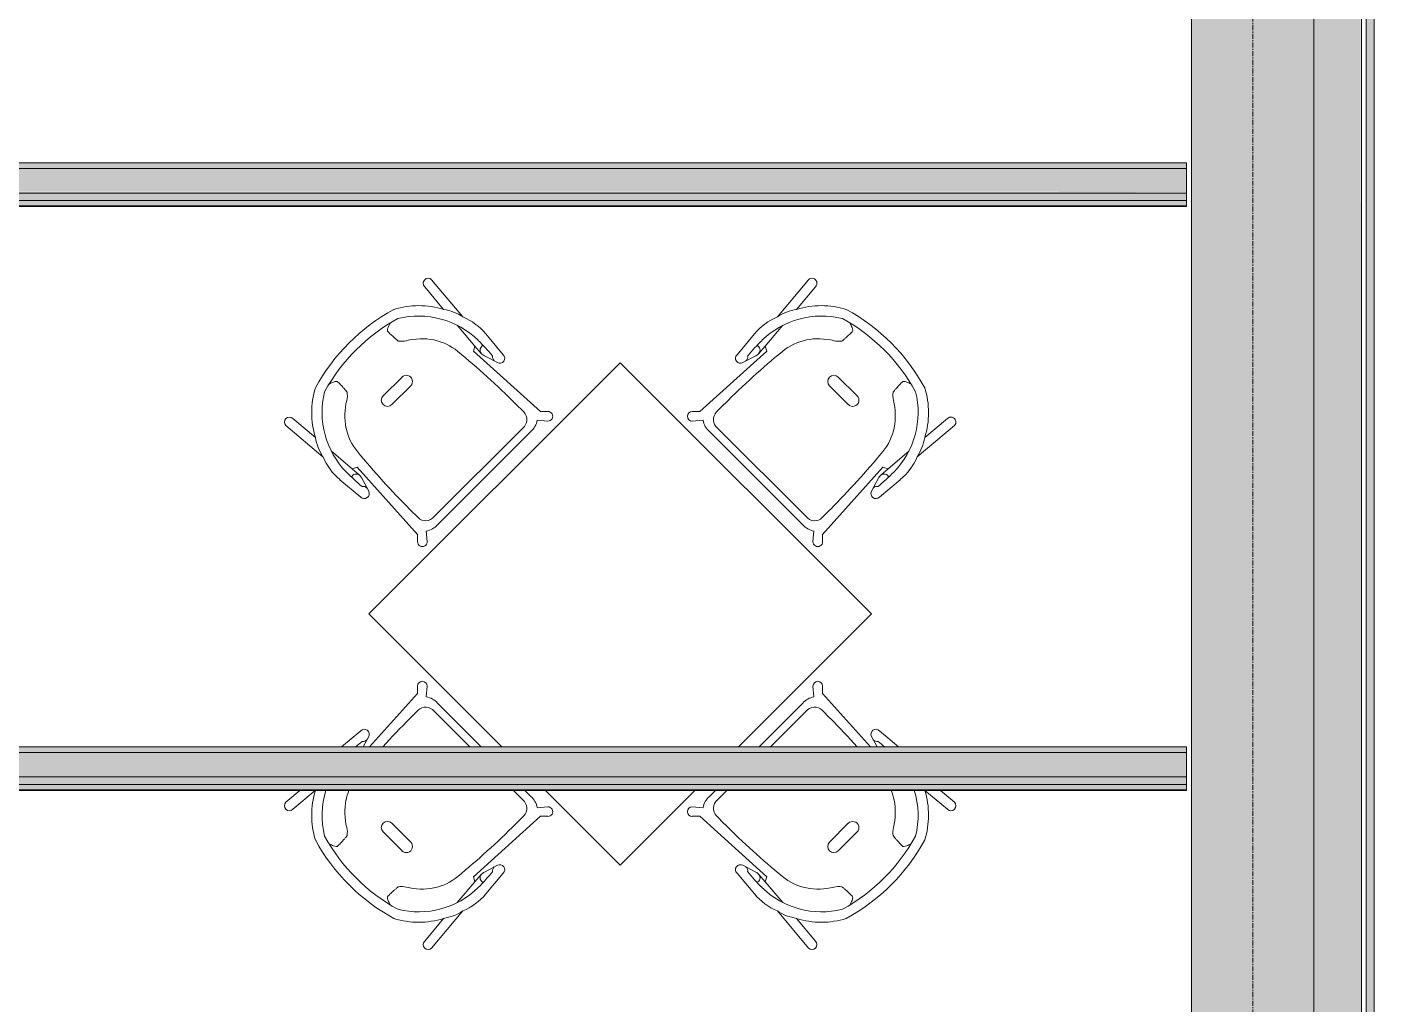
# Model space of a CAD drawing. Header units: inches. Extents: x 22011 to 32682, y -23296 to -20170.
# Drawn here: x 26140.2 to 26276.7, y -22552.3 to -22453.3 of the extents above; entities that cross this region are included whole.
import ezdxf

# ---------------------------------------------------------------- set-up
doc = ezdxf.new("R2010")
doc.units = ezdxf.units.IN
doc.header["$MEASUREMENT"] = 0
doc.linetypes.add('Grid Line 1_2_', pattern=[0.875, 0.5, -0.125, 0.125, -0.125])
for name, color, linetype, lineweight in [('A-ROOF', 132, 'Continuous', 9), ('A-WALL', 113, 'Continuous', 9), ('C-TOPO', 7, 'Continuous', 9), ('I-FURN', 30, 'Continuous', 9), ('S-BEAM', 12, 'Continuous', 9), ('S-GRID', 1, 'Continuous', 9)]:
    doc.layers.add(name, color=color, linetype=linetype, lineweight=lineweight)

# ---------------------------------------------------------------- blocks, each defined once
blk = doc.blocks.new('Falcon 7700 Series Pedestal Base - 36_ Square Top x 30_ - Wheelchair Height-V34-Roof Plan')
at = {"layer": 'I-FURN'}
for p, q in [((18, 18), (-18, 18)), ((-18, 18), (-18, -18)), ((18, -1.05), (18, 18)), ((18, -18), (18, -7.31)), ((-18, -18), (1.05, -18)), ((7.31, -18), (18, -18))]:
    blk.add_line(p, q, dxfattribs=at)
blk = doc.blocks.new('HermanMiller_Collection_Air-Chair_SideChair_Arms - Arms-V2-Roof Plan')
at = {"layer": 'I-FURN'}
for p, q in [((-3.55, 10.02), (-8.45, 10.45)), ((2.04, 10.2), (-0.69, 10.45)), ((-8.45, 9.45), (-5.47, 9.18)), ((-3.35, 9.02), (-0.6, 8.8)), ((-0.34, 8.32), (-0.6, 8.8)), ((-0.6, 8.8), (0.38, 8.73)), ((8.79, 8.8), (-0.34, 8.32)), ((0.77, 8.78), (2.2, 9.22)), ((9.32, 9.33), (8.79, 8.8)), ((9.17, 7.94), (10.01, 8.64)), ((6.45, 7.57), (7.62, 7.57)), ((8.7, 6.35), (8.7, -6.35)), ((9.52, -6.69), (9.52, 6.69)), ((-3.6, 1.35), (-3.6, -1.35)), ((-2.35, -1.35), (-2.35, 1.35)), ((6.45, -7.57), (7.62, -7.57)), ((10.01, -8.64), (9.17, -7.94)), ((-5.47, -9.18), (-8.45, -9.45)), ((-3.35, -9.02), (-0.6, -8.8)), ((-0.6, -8.8), (-0.34, -8.32)), ((0.38, -8.73), (-0.6, -8.8)), ((-0.34, -8.32), (8.79, -8.8)), ((2.2, -9.22), (0.77, -8.78)), ((8.79, -8.8), (9.32, -9.33)), ((-8.45, -10.45), (-3.55, -10.02)), ((-0.69, -10.45), (2.04, -10.2))]:
    blk.add_line(p, q, dxfattribs=at)
for centre, radius, start, end in [((-8.45, 9.95), 0.5, 90, 270), ((-2.46, 4.97), 5.17, 102.2096, 125.548), ((-1.25, 4.41), 6.06, 84.7201, 112.311), ((2.06, 9.7), 0.499, 287, 91.3054), ((-1.51, 1.66), 8.5, 117.7851, 152.2149), ((-0.65, 0.76), 8.69, 90.7893, 148.9202), ((-0.51, -9.88), 19.32, 84.4222, 90.7893), ((0.44, 9.26), 0.53, 159.7405, 262.7198), ((0.45, 9.65), 0.924, 265.6115, 290.3639), ((1.81, 9.64), 0.521, 212.9555, 275.0445), ((9.66, 8.99), 0.49, 315, 135), ((-0.92, 1.66), 5.55, 95.4677, 123.4626), ((6.58, -76.67), 84.24, 90.0911, 95.4677), ((7.62, 6.48), 1.09, 353.2467, 90.0911), ((7.56, 6.82), 1.97, 356.1033, 34.6542), ((9.93, 0), 19.77, 163.4787, 196.5213), ((-0.23, 0.83), 6.63, 124.5004, 148.6439), ((9.93, 0), 18.77, 163.7855, 196.2145), ((-7.66, 5.36), 2.08, 305.4968, 328.6439), ((-2.98, 1.35), 0.625, 360, 180), ((-2.98, -1.35), 0.625, 180, 360), ((-7.66, -5.36), 2.08, 31.3561, 54.5032), ((-0.65, -0.76), 8.69, 211.0798, 269.2107), ((-0.23, -0.83), 6.63, 211.3561, 235.4996), ((-1.51, -1.66), 8.5, 207.7851, 242.2149), ((-0.92, -1.66), 5.55, 236.5374, 264.5323), ((7.62, -6.48), 1.09, 269.9089, 6.7533), ((7.56, -6.82), 1.97, 325.3458, 3.8967), ((6.58, 76.67), 84.24, 264.5323, 269.9089), ((-8.45, -9.95), 0.5, 90, 270), ((-2.46, -4.97), 5.17, 234.452, 257.7904), ((-0.51, 9.88), 19.32, 269.2107, 275.5778), ((0.44, -9.26), 0.53, 97.2802, 200.2595), ((0.45, -9.65), 0.924, 69.6361, 94.3885), ((1.81, -9.64), 0.521, 84.9555, 147.0445), ((2.06, -9.7), 0.499, 268.6946, 73), ((9.66, -8.99), 0.49, 225, 45), ((-1.25, -4.41), 6.06, 247.689, 275.2799)]:
    blk.add_arc(centre, radius, start, end, dxfattribs=at)
for centre, major_axis, ratio, start_param, end_param in [((-7.46, 6.92), (0.03, 3.66), 0.320235, 2.34328, 2.536765), ((-7.87, 5.38), (-0.03, 1.79), 0.298783, 2.522217, 3.153947), ((-7.46, -6.92), (-0.03, 3.66), 0.320235, 0.604828, 0.798312), ((-7.87, -5.38), (0.03, 1.79), 0.298783, 6.270831, 6.902561)]:
    blk.add_ellipse(centre, major_axis=major_axis, ratio=ratio, start_param=start_param, end_param=end_param, dxfattribs=at)
for points in [[(-6.45, 3.67), (-6.52, 3.66), (-6.67, 3.64), (-6.9, 3.62), (-7.13, 3.61), (-7.4, 3.6), (-7.65, 3.59), (-7.83, 3.59)], [(-6.45, -3.67), (-6.52, -3.66), (-6.67, -3.64), (-6.9, -3.62), (-7.13, -3.61), (-7.4, -3.6), (-7.65, -3.59), (-7.83, -3.59)]]:
    blk.add_open_spline(points, degree=3, knots=[-1, -1, -1, -1, -0.75, -0.5, -0.375, -0.25, 0, 0, 0, 0], dxfattribs=at)
blk = doc.blocks.new('HermanMiller_Collection_Air-Chair_SideChair_Arms - Arms-V35-Roof Plan')
at = {"layer": 'I-FURN'}
for p, q in [((-8.45, 10.45), (-3.55, 10.02)), ((-0.69, 10.45), (2.04, 10.2)), ((-5.47, 9.18), (-8.45, 9.45)), ((-3.35, 9.02), (-0.6, 8.8)), ((-0.6, 8.8), (-0.34, 8.32)), ((0.38, 8.73), (-0.6, 8.8)), ((-0.34, 8.32), (8.79, 8.8)), ((2.2, 9.22), (0.77, 8.78)), ((8.79, 8.8), (9.32, 9.33)), ((10.01, 8.64), (9.17, 7.94)), ((6.45, 7.57), (7.62, 7.57)), ((8.7, 5.01), (8.7, 6.35)), ((9.52, 6.69), (9.52, 5.83)), ((-3.6, -1.35), (-3.6, 1.35)), ((-2.35, 1.35), (-2.35, -1.35)), ((8.7, -6.35), (8.7, -1.25)), ((9.52, -0.43), (9.52, -6.69)), ((6.45, -7.57), (7.62, -7.57)), ((9.17, -7.94), (10.01, -8.64)), ((-8.45, -9.45), (-5.49, -9.18)), ((1.07, -8.88), (2.2, -9.22)), ((8.79, -8.8), (1.53, -8.42)), ((9.32, -9.33), (8.79, -8.8)), ((-6.6, -10.29), (-8.45, -10.45)), ((2.04, -10.2), (-0.48, -10.43))]:
    blk.add_line(p, q, dxfattribs=at)
for centre, radius, start, end in [((-8.45, 9.95), 0.5, 90, 270), ((-2.46, 4.97), 5.17, 102.2096, 125.548), ((-1.25, 4.41), 6.06, 84.7201, 112.311), ((2.06, 9.7), 0.499, 287, 91.3054), ((-1.51, 1.66), 8.5, 117.7851, 152.2149), ((-0.65, 0.76), 8.69, 90.7893, 148.9202), ((-0.51, -9.88), 19.32, 84.4222, 90.7893), ((0.44, 9.26), 0.53, 159.7405, 262.7198), ((0.45, 9.65), 0.924, 265.6115, 290.3639), ((1.81, 9.64), 0.521, 212.9555, 275.0445), ((9.66, 8.99), 0.49, 315, 135), ((-0.92, 1.66), 5.55, 95.4677, 123.4626), ((6.58, -76.67), 84.24, 90.0911, 95.4677), ((7.62, 6.48), 1.09, 353.2467, 90.0911), ((7.56, 6.82), 1.97, 356.1033, 34.6542), ((9.93, 0), 19.77, 163.4787, 196.5213), ((-0.23, 0.83), 6.63, 124.5004, 148.6439), ((9.93, 0), 18.77, 163.7855, 196.2145), ((-7.66, 5.36), 2.08, 305.4968, 328.6439), ((-2.98, 1.35), 0.625, 0, 180), ((-2.98, -1.35), 0.625, 180, 0), ((-7.66, -5.36), 2.08, 31.3561, 54.5032), ((-0.65, -0.76), 8.69, 211.0798, 242.2009), ((-0.23, -0.83), 6.63, 211.3561, 235.4996), ((-1.51, -1.66), 8.5, 207.7851, 242.1122), ((-0.92, -1.66), 5.55, 236.5374, 247.157), ((7.62, -6.48), 1.09, 269.9089, 6.7533), ((7.56, -6.82), 1.97, 325.3458, 3.8967), ((6.58, 76.67), 84.24, 267.2206, 269.9089), ((-8.45, -9.95), 0.5, 90, 270), ((-0.51, 9.88), 19.32, 273.1121, 275.5778), ((1.81, -9.64), 0.521, 84.9555, 147.0445), ((2.06, -9.7), 0.499, 268.6946, 73), ((9.66, -8.99), 0.49, 225, 45)]:
    blk.add_arc(centre, radius, start, end, dxfattribs=at)
for centre, major_axis, ratio, start_param, end_param in [((-7.46, 6.92), (0.03, 3.66), 0.320235, 2.34328, 2.536765), ((-7.87, 5.38), (-0.03, 1.79), 0.298783, 2.522217, 3.153947), ((-7.46, -6.92), (-0.03, 3.66), 0.320235, 0.604828, 0.798312), ((-7.87, -5.38), (0.03, 1.79), 0.298783, 6.270831, 6.902561)]:
    blk.add_ellipse(centre, major_axis=major_axis, ratio=ratio, start_param=start_param, end_param=end_param, dxfattribs=at)
for points in [[(-6.45, 3.67), (-6.52, 3.66), (-6.67, 3.64), (-6.9, 3.62), (-7.13, 3.61), (-7.4, 3.6), (-7.65, 3.59), (-7.83, 3.59)], [(-6.45, -3.67), (-6.52, -3.66), (-6.67, -3.64), (-6.9, -3.62), (-7.13, -3.61), (-7.4, -3.6), (-7.65, -3.59), (-7.83, -3.59)]]:
    blk.add_open_spline(points, degree=3, knots=[-1, -1, -1, -1, -0.75, -0.5, -0.375, -0.25, 0, 0, 0, 0], dxfattribs=at)
blk = doc.blocks.new('HermanMiller_Collection_Air-Chair_SideChair_Arms - Arms-460524-Roof Plan')
at = {"layer": 'I-FURN'}
for p, q in [((-8.45, 10.45), (-3.55, 10.02)), ((-0.69, 10.45), (2.04, 10.2)), ((-5.47, 9.18), (-8.45, 9.45)), ((-3.35, 9.02), (-0.6, 8.8)), ((-0.6, 8.8), (-0.34, 8.32)), ((0.38, 8.73), (-0.6, 8.8)), ((-0.34, 8.32), (8.79, 8.8)), ((2.2, 9.22), (0.77, 8.78)), ((8.79, 8.8), (9.32, 9.33)), ((10.01, 8.64), (9.17, 7.94)), ((6.45, 7.57), (7.62, 7.57)), ((8.7, -6.35), (8.7, 6.35)), ((9.52, 6.69), (9.52, -6.69)), ((-3.6, -1.35), (-3.6, 1.35)), ((-2.35, 1.35), (-2.35, -1.35)), ((6.45, -7.57), (7.62, -7.57)), ((9.17, -7.94), (10.01, -8.64)), ((-8.45, -9.45), (-5.47, -9.18)), ((-3.35, -9.02), (-0.6, -8.8)), ((-0.34, -8.32), (-0.6, -8.8)), ((-0.6, -8.8), (0.38, -8.73)), ((8.79, -8.8), (-0.34, -8.32)), ((0.77, -8.78), (2.2, -9.22)), ((9.32, -9.33), (8.79, -8.8)), ((-3.55, -10.02), (-8.45, -10.45)), ((2.04, -10.2), (-0.69, -10.45))]:
    blk.add_line(p, q, dxfattribs=at)
for centre, radius, start, end in [((-8.45, 9.95), 0.5, 90, 270), ((-2.46, 4.97), 5.17, 102.2096, 125.548), ((-1.25, 4.41), 6.06, 84.7201, 112.311), ((2.06, 9.7), 0.499, 287, 91.3054), ((-1.51, 1.66), 8.5, 117.7851, 152.2149), ((-0.65, 0.76), 8.69, 90.7893, 148.9202), ((-0.51, -9.88), 19.32, 84.4222, 90.7893), ((0.44, 9.26), 0.53, 159.7405, 262.7198), ((0.45, 9.65), 0.924, 265.6115, 290.3639), ((1.81, 9.64), 0.521, 212.9555, 275.0445), ((9.66, 8.99), 0.49, 315, 135), ((-0.92, 1.66), 5.55, 95.4677, 123.4626), ((6.58, -76.67), 84.24, 90.0911, 95.4677), ((7.62, 6.48), 1.09, 353.2467, 90.0911), ((7.56, 6.82), 1.97, 356.1033, 34.6542), ((9.93, 0), 19.77, 163.4787, 196.5213), ((-0.23, 0.83), 6.63, 124.5004, 148.6439), ((9.93, 0), 18.77, 163.7855, 196.2145), ((-7.66, 5.36), 2.08, 305.4968, 328.6439), ((-2.98, 1.35), 0.625, 0, 180), ((-2.98, -1.35), 0.625, 180, 0), ((-7.66, -5.36), 2.08, 31.3561, 54.5032), ((-0.65, -0.76), 8.69, 211.0798, 269.2107), ((-0.23, -0.83), 6.63, 211.3561, 235.4996), ((-1.51, -1.66), 8.5, 207.7851, 242.2149), ((-0.92, -1.66), 5.55, 236.5374, 264.5323), ((7.62, -6.48), 1.09, 269.9089, 6.7533), ((7.56, -6.82), 1.97, 325.3458, 3.8967), ((6.58, 76.67), 84.24, 264.5323, 269.9089), ((-8.45, -9.95), 0.5, 90, 270), ((-2.46, -4.97), 5.17, 234.452, 257.7904), ((-0.51, 9.88), 19.32, 269.2107, 275.5778), ((0.44, -9.26), 0.53, 97.2802, 200.2595), ((0.45, -9.65), 0.924, 69.6361, 94.3885), ((1.81, -9.64), 0.521, 84.9555, 147.0445), ((2.06, -9.7), 0.499, 268.6946, 73), ((9.66, -8.99), 0.49, 225, 45), ((-1.25, -4.41), 6.06, 247.689, 275.2799)]:
    blk.add_arc(centre, radius, start, end, dxfattribs=at)
for centre, major_axis, ratio, start_param, end_param in [((-7.46, 6.92), (0.03, 3.66), 0.320235, 2.34328, 2.536765), ((-7.87, 5.38), (-0.03, 1.79), 0.298783, 2.522217, 3.153947), ((-7.46, -6.92), (-0.03, 3.66), 0.320235, 0.604828, 0.798312), ((-7.87, -5.38), (0.03, 1.79), 0.298783, 6.270831, 6.902561)]:
    blk.add_ellipse(centre, major_axis=major_axis, ratio=ratio, start_param=start_param, end_param=end_param, dxfattribs=at)
for points in [[(-6.45, 3.67), (-6.52, 3.66), (-6.67, 3.64), (-6.9, 3.62), (-7.13, 3.61), (-7.4, 3.6), (-7.65, 3.59), (-7.83, 3.59)], [(-6.45, -3.67), (-6.52, -3.66), (-6.67, -3.64), (-6.9, -3.62), (-7.13, -3.61), (-7.4, -3.6), (-7.65, -3.59), (-7.83, -3.59)]]:
    blk.add_open_spline(points, degree=3, knots=[-1, -1, -1, -1, -0.75, -0.5, -0.375, -0.25, 0, 0, 0, 0], dxfattribs=at)
blk = doc.blocks.new('HermanMiller_Collection_Air-Chair_SideChair_Arms - Arms-V36-Roof Plan')
at = {"layer": 'I-FURN'}
for p, q in [((-6.6, 10.29), (-8.45, 10.45)), ((2.04, 10.2), (-0.48, 10.43)), ((-8.45, 9.45), (-5.49, 9.18)), ((1.07, 8.88), (2.2, 9.22)), ((8.79, 8.8), (1.53, 8.42)), ((9.32, 9.33), (8.79, 8.8)), ((9.17, 7.94), (10.01, 8.64)), ((6.45, 7.57), (7.62, 7.57)), ((8.7, 6.35), (8.7, 1.25)), ((9.52, 0.43), (9.52, 6.69)), ((-3.6, 1.35), (-3.6, -1.35)), ((-2.35, -1.35), (-2.35, 1.35)), ((8.7, -5.01), (8.7, -6.35)), ((9.52, -6.69), (9.52, -5.83)), ((6.45, -7.57), (7.62, -7.57)), ((10.01, -8.64), (9.17, -7.94)), ((-5.47, -9.18), (-8.45, -9.45)), ((-3.35, -9.02), (-0.6, -8.8)), ((-0.6, -8.8), (-0.34, -8.32)), ((0.38, -8.73), (-0.6, -8.8)), ((-0.34, -8.32), (8.79, -8.8)), ((2.2, -9.22), (0.77, -8.78)), ((8.79, -8.8), (9.32, -9.33)), ((-8.45, -10.45), (-3.55, -10.02)), ((-0.69, -10.45), (2.04, -10.2))]:
    blk.add_line(p, q, dxfattribs=at)
for centre, radius, start, end in [((-8.45, 9.95), 0.5, 90, 270), ((2.06, 9.7), 0.499, 287, 91.3054), ((-1.51, 1.66), 8.5, 117.8878, 152.2149), ((-0.65, 0.76), 8.69, 117.7991, 148.9202), ((-0.51, -9.88), 19.32, 84.4222, 86.8879), ((1.81, 9.64), 0.521, 212.9555, 275.0445), ((9.66, 8.99), 0.49, 315, 135), ((6.58, -76.67), 84.24, 90.0911, 92.7794), ((7.62, 6.48), 1.09, 353.2467, 90.0911), ((7.56, 6.82), 1.97, 356.1033, 34.6542), ((9.93, 0), 19.77, 163.4787, 196.5213), ((-0.23, 0.83), 6.63, 124.5004, 148.6439), ((-0.92, 1.66), 5.55, 112.843, 123.4626), ((9.93, 0), 18.77, 163.7855, 196.2145), ((-7.66, 5.36), 2.08, 305.4968, 328.6439), ((-2.98, 1.35), 0.625, 360, 180), ((-2.98, -1.35), 0.625, 180, 360), ((-7.66, -5.36), 2.08, 31.3561, 54.5032), ((-0.65, -0.76), 8.69, 211.0798, 269.2107), ((-0.23, -0.83), 6.63, 211.3561, 235.4996), ((-1.51, -1.66), 8.5, 207.7851, 242.2149), ((-0.92, -1.66), 5.55, 236.5374, 264.5323), ((7.62, -6.48), 1.09, 269.9089, 6.7533), ((7.56, -6.82), 1.97, 325.3458, 3.8967), ((6.58, 76.67), 84.24, 264.5323, 269.9089), ((-8.45, -9.95), 0.5, 90, 270), ((-2.46, -4.97), 5.17, 234.452, 257.7904), ((-0.51, 9.88), 19.32, 269.2107, 275.5778), ((0.44, -9.26), 0.53, 97.2802, 200.2595), ((0.45, -9.65), 0.924, 69.6361, 94.3885), ((1.81, -9.64), 0.521, 84.9555, 147.0445), ((2.06, -9.7), 0.499, 268.6946, 73), ((9.66, -8.99), 0.49, 225, 45), ((-1.25, -4.41), 6.06, 247.689, 275.2799)]:
    blk.add_arc(centre, radius, start, end, dxfattribs=at)
for centre, major_axis, ratio, start_param, end_param in [((-7.46, 6.92), (0.03, 3.66), 0.320235, 2.34328, 2.536765), ((-7.87, 5.38), (-0.03, 1.79), 0.298783, 2.522217, 3.153947), ((-7.46, -6.92), (-0.03, 3.66), 0.320235, 0.604828, 0.798312), ((-7.87, -5.38), (0.03, 1.79), 0.298783, 6.270831, 6.902561)]:
    blk.add_ellipse(centre, major_axis=major_axis, ratio=ratio, start_param=start_param, end_param=end_param, dxfattribs=at)
for points in [[(-6.45, 3.67), (-6.52, 3.66), (-6.67, 3.64), (-6.9, 3.62), (-7.13, 3.61), (-7.4, 3.6), (-7.65, 3.59), (-7.83, 3.59)], [(-6.45, -3.67), (-6.52, -3.66), (-6.67, -3.64), (-6.9, -3.62), (-7.13, -3.61), (-7.4, -3.6), (-7.65, -3.59), (-7.83, -3.59)]]:
    blk.add_open_spline(points, degree=3, knots=[-1, -1, -1, -1, -0.75, -0.5, -0.375, -0.25, 0, 0, 0, 0], dxfattribs=at)
blk = doc.blocks.new('Girt_Z - 10_D-V56-Roof Plan')
at = {"layer": 'S-BEAM'}
h = blk.add_hatch(color=256, dxfattribs=at)
h.paths.add_polyline_path([(26257.69, -22467.6), (26257.69, -22467.03), (25726.39, -22467.03), (25726.39, -22467.6), (26230.93, -22467.6)], flags=0)
h.paths.add_polyline_path([(22225.09, -22467.6), (22376.1, -22467.6), (22376.1, -22467.03), (22225.09, -22467.03)], flags=0)
h.paths.add_polyline_path([(22376.89, -22467.6), (22793.89, -22467.6), (22793.89, -22467.03), (22376.89, -22467.03)], flags=0)
h.paths.add_polyline_path([(25721.39, -22467.6), (25721.39, -22467.03), (25521.39, -22467.03), (25521.39, -22467.6), (25698.94, -22467.6)], flags=0)
h.paths.add_polyline_path([(22798.89, -22467.6), (23141.61, -22467.6), (23141.61, -22467.03), (22798.89, -22467.03)], flags=0)
h.paths.add_polyline_path([(23146.61, -22467.6), (24625.89, -22467.6), (24625.89, -22467.03), (23146.61, -22467.03)], flags=0)
h.paths.add_polyline_path([(25516.39, -22467.6), (25516.39, -22467.03), (25507.39, -22467.03), (25507.39, -22467.6)], flags=0)
h.paths.add_polyline_path([(25502.39, -22467.6), (25502.39, -22467.03), (25302.39, -22467.03), (25302.39, -22467.6), (25432.95, -22467.6)], flags=0)
h.paths.add_polyline_path([(25296.2, -22467.6), (25297.39, -22467.6), (25297.39, -22467.03), (25170.39, -22467.03), (25170.39, -22467.6)], flags=0)
h.paths.add_polyline_path([(25165.39, -22467.6), (25165.39, -22467.03), (25110.89, -22467.03), (25110.89, -22467.6), (25133.7, -22467.6)], flags=0)
h.paths.add_polyline_path([(24630.89, -22467.6), (24973.89, -22467.6), (24973.89, -22467.03), (24630.89, -22467.03)], flags=0)
h.paths.add_polyline_path([(25105.89, -22467.6), (25105.89, -22467.03), (24978.89, -22467.03), (24978.89, -22467.6), (25100.45, -22467.6)], flags=0)
blk.add_hatch(color=256, dxfattribs=at).paths.add_polyline_path([(26230.93, -22469.93), (26257.69, -22469.93), (26257.69, -22467.6), (22225.09, -22467.6), (22225.09, -22469.93), (26197.68, -22469.93)], flags=0)
h = blk.add_hatch(color=256, dxfattribs=at)
h.paths.add_polyline_path([(26230.93, -22470.09), (26257.69, -22470.02), (26257.69, -22469.93), (25726.39, -22470.02), (25726.39, -22470.09), (26197.68, -22470.09)], flags=0)
h.paths.add_polyline_path([(24501.97, -22470.09), (24625.89, -22469.99), (24625.89, -22469.93), (23146.61, -22470.04), (23146.61, -22470.09), (24368.97, -22470.09)], flags=0)
h.paths.add_polyline_path([(22225.09, -22470.09), (22376.1, -22470.02), (22376.1, -22469.93), (22225.09, -22470.02), (22225.09, -22470.08)], flags=0)
h.paths.add_polyline_path([(24630.89, -22470.09), (24973.89, -22469.99), (24973.89, -22469.93), (24630.89, -22470.02), (24630.89, -22470.08)], flags=0)
h.paths.add_polyline_path([(22376.89, -22470.09), (22793.89, -22470.02), (22793.89, -22469.93), (22376.89, -22470.03), (22376.89, -22470.08)], flags=0)
h.paths.add_polyline_path([(25721.39, -22470.09), (25721.39, -22469.93), (25521.39, -22470.02), (25521.39, -22470.09), (25698.94, -22470.09)], flags=0)
h.paths.add_polyline_path([(24978.89, -22470.09), (25105.89, -22470), (25105.89, -22469.93), (24978.89, -22470.02), (24978.89, -22470.09)], flags=0)
h.paths.add_polyline_path([(23141.61, -22470.09), (23141.61, -22469.93), (22798.89, -22470.03), (22798.89, -22470.09), (23039, -22470.09)], flags=0)
h.paths.add_polyline_path([(25110.89, -22470.09), (25165.39, -22470), (25165.39, -22469.93), (25110.89, -22470.02), (25110.89, -22470.09)], flags=0)
h.paths.add_polyline_path([(25170.39, -22470.09), (25297.39, -22470), (25297.39, -22469.93), (25170.39, -22470.02), (25170.39, -22470.09)], flags=0)
h.paths.add_polyline_path([(25516.39, -22470.09), (25516.39, -22469.93), (25507.39, -22470.02), (25507.39, -22470.09)], flags=0)
h.paths.add_polyline_path([(25502.39, -22470.09), (25502.39, -22469.93), (25302.39, -22470.02), (25302.39, -22470.09), (25432.95, -22470.09)], flags=0)
h = blk.add_hatch(color=256, dxfattribs=at)
h.paths.add_polyline_path([(24978.89, -22470.86), (25105.89, -22470.86), (25105.89, -22470.09), (24978.89, -22470.09)], flags=0)
h.paths.add_polyline_path([(26257.69, -22470.86), (26257.69, -22470.09), (25726.39, -22470.09), (25726.39, -22470.86), (26230.93, -22470.86)], flags=0)
h.paths.add_polyline_path([(22241.02, -22470.86), (22376.1, -22470.86), (22376.1, -22470.09), (22225.09, -22470.09), (22225.09, -22470.86)], flags=0)
h.paths.add_polyline_path([(22376.89, -22470.86), (22793.89, -22470.86), (22793.89, -22470.09), (22376.89, -22470.09)], flags=0)
h.paths.add_polyline_path([(22798.89, -22470.86), (23141.61, -22470.86), (23141.61, -22470.09), (22798.89, -22470.09)], flags=0)
h.paths.add_polyline_path([(25721.39, -22470.86), (25721.39, -22470.09), (25521.39, -22470.09), (25521.39, -22470.86), (25698.94, -22470.86)], flags=0)
h.paths.add_polyline_path([(23146.61, -22470.86), (24625.89, -22470.86), (24625.89, -22470.09), (23146.61, -22470.09)], flags=0)
h.paths.add_polyline_path([(25516.39, -22470.86), (25516.39, -22470.09), (25507.39, -22470.09), (25507.39, -22470.86)], flags=0)
h.paths.add_polyline_path([(25502.39, -22470.86), (25502.39, -22470.09), (25302.39, -22470.09), (25302.39, -22470.86), (25432.95, -22470.86)], flags=0)
h.paths.add_polyline_path([(25297.39, -22470.86), (25297.39, -22470.09), (25170.39, -22470.09), (25170.39, -22470.86), (25295.99, -22470.86)], flags=0)
h.paths.add_polyline_path([(25165.39, -22470.86), (25165.39, -22470.09), (25110.89, -22470.09), (25110.89, -22470.86), (25133.7, -22470.86)], flags=0)
h.paths.add_polyline_path([(24630.89, -22470.86), (24973.89, -22470.86), (24973.89, -22470.09), (24630.89, -22470.09)], flags=0)
h = blk.add_hatch(color=256, dxfattribs=at)
h.paths.add_polyline_path([(26257.69, -22471.39), (26257.69, -22470.86), (25726.39, -22470.86), (25726.39, -22471.39), (26230.93, -22471.39)], flags=0)
h.paths.add_polyline_path([(22225.09, -22471.39), (22376.1, -22471.39), (22376.1, -22470.86), (22225.09, -22470.86)], flags=0)
h.paths.add_polyline_path([(22376.89, -22471.39), (22793.89, -22471.39), (22793.89, -22470.86), (22376.89, -22470.86)], flags=0)
h.paths.add_polyline_path([(25721.39, -22471.39), (25721.39, -22470.86), (25521.39, -22470.86), (25521.39, -22471.39), (25698.94, -22471.39)], flags=0)
h.paths.add_polyline_path([(22798.89, -22471.39), (23141.61, -22471.39), (23141.61, -22470.86), (22798.89, -22470.86)], flags=0)
h.paths.add_polyline_path([(23146.61, -22471.39), (24625.89, -22471.39), (24625.89, -22470.86), (23146.61, -22470.86)], flags=0)
h.paths.add_polyline_path([(25516.39, -22471.39), (25516.39, -22470.86), (25507.39, -22470.86), (25507.39, -22471.39)], flags=0)
h.paths.add_polyline_path([(25502.39, -22471.39), (25502.39, -22470.86), (25302.39, -22470.86), (25302.39, -22471.39), (25432.95, -22471.39)], flags=0)
h.paths.add_polyline_path([(25295.96, -22471.39), (25297.39, -22471.39), (25297.39, -22470.86), (25170.39, -22470.86), (25170.39, -22471.39)], flags=0)
h.paths.add_polyline_path([(25165.39, -22471.39), (25165.39, -22470.86), (25110.89, -22470.86), (25110.89, -22471.39), (25133.7, -22471.39)], flags=0)
h.paths.add_polyline_path([(24630.89, -22471.39), (24973.89, -22471.39), (24973.89, -22470.86), (24630.89, -22470.86)], flags=0)
h.paths.add_polyline_path([(25105.89, -22471.39), (25105.89, -22470.86), (24978.89, -22470.86), (24978.89, -22471.39), (25100.45, -22471.39)], flags=0)
for p, q in [((26257.69, -22467.6), (22225.09, -22467.6)), ((25726.39, -22467.03), (26257.69, -22467.03)), ((26257.69, -22467.03), (26257.69, -22467.6)), ((26257.69, -22467.6), (26257.69, -22469.93)), ((22225.09, -22470.09), (26257.69, -22470.09)), ((26257.69, -22469.93), (26257.69, -22470.09)), ((26257.69, -22470.08), (26257.69, -22470.86)), ((25726.39, -22470.86), (26257.69, -22470.86)), ((25726.39, -22471.39), (26257.69, -22471.39)), ((25726.39, -22471.46), (26257.69, -22471.46)), ((26257.69, -22470.86), (26257.69, -22471.39)), ((26257.69, -22471.39), (26257.69, -22471.46))]:
    blk.add_line(p, q, dxfattribs=at)
blk = doc.blocks.new('Girt_Z - 10_D-V57-Roof Plan')
at = {"layer": 'S-BEAM'}
h = blk.add_hatch(color=256, dxfattribs=at)
h.paths.add_polyline_path([(26257.69, -22526.78), (26257.69, -22526.21), (25726.39, -22526.21), (25726.39, -22526.78), (26230.93, -22526.78)], flags=0)
h.paths.add_polyline_path([(22241.02, -22526.78), (22376.1, -22526.78), (22376.1, -22526.21), (22225.09, -22526.21), (22225.09, -22526.78)], flags=0)
h.paths.add_polyline_path([(22376.89, -22526.78), (22793.89, -22526.78), (22793.89, -22526.21), (22376.89, -22526.21)], flags=0)
h.paths.add_polyline_path([(22798.89, -22526.78), (23141.61, -22526.78), (23141.61, -22526.21), (22798.89, -22526.21)], flags=0)
h.paths.add_polyline_path([(25721.39, -22526.78), (25721.39, -22526.21), (25647.39, -22526.21), (25647.39, -22526.78), (25698.94, -22526.78)], flags=0)
h.paths.add_polyline_path([(25642.39, -22526.78), (25642.39, -22526.21), (25521.39, -22526.21), (25521.39, -22526.78), (25632.44, -22526.78)], flags=0)
h.paths.add_polyline_path([(23146.61, -22526.78), (24625.89, -22526.78), (24625.89, -22526.21), (23146.61, -22526.21)], flags=0)
h.paths.add_polyline_path([(25516.39, -22526.78), (25516.39, -22526.21), (25507.39, -22526.21), (25507.39, -22526.78)], flags=0)
h.paths.add_polyline_path([(25502.39, -22526.78), (25502.39, -22526.21), (25381.39, -22526.21), (25381.39, -22526.78), (25499.45, -22526.78)], flags=0)
h.paths.add_polyline_path([(25376.39, -22526.78), (25376.39, -22526.21), (25302.39, -22526.21), (25302.39, -22526.78), (25366.45, -22526.78)], flags=0)
h.paths.add_polyline_path([(24630.89, -22526.78), (24973.89, -22526.78), (24973.89, -22526.21), (24630.89, -22526.21)], flags=0)
h.paths.add_polyline_path([(25297.39, -22526.78), (25297.39, -22526.21), (25170.39, -22526.21), (25170.39, -22526.78), (25292.49, -22526.78)], flags=0)
h.paths.add_polyline_path([(25165.39, -22526.78), (25165.39, -22526.21), (25110.89, -22526.21), (25110.89, -22526.78), (25133.7, -22526.78)], flags=0)
h.paths.add_polyline_path([(24978.89, -22526.78), (25105.89, -22526.78), (25105.89, -22526.21), (24978.89, -22526.21)], flags=0)
blk.add_hatch(color=256, dxfattribs=at).paths.add_polyline_path([(26230.93, -22529.12), (26257.69, -22529.12), (26257.69, -22526.78), (22225.09, -22526.78), (22225.09, -22529.12), (26214.3, -22529.12)], flags=0)
h = blk.add_hatch(color=256, dxfattribs=at)
h.paths.add_polyline_path([(23969.98, -22529.27), (24625.89, -22529.17), (24625.89, -22529.12), (23146.61, -22529.22), (23146.61, -22529.27), (23836.98, -22529.27)], flags=0)
h.paths.add_polyline_path([(22225.09, -22529.27), (22376.1, -22529.21), (22376.1, -22529.12), (22225.09, -22529.21), (22225.09, -22529.26)], flags=0)
h.paths.add_polyline_path([(26257.69, -22529.27), (26257.69, -22529.12), (25726.39, -22529.21), (25726.39, -22529.27), (26230.93, -22529.27)], flags=0)
h.paths.add_polyline_path([(25381.39, -22529.27), (25502.39, -22529.19), (25502.39, -22529.12), (25381.39, -22529.21), (25381.39, -22529.27)], flags=0)
h.paths.add_polyline_path([(22376.89, -22529.27), (22793.89, -22529.21), (22793.89, -22529.12), (22376.89, -22529.21), (22376.89, -22529.26)], flags=0)
h.paths.add_polyline_path([(25376.39, -22529.27), (25376.39, -22529.12), (25302.39, -22529.21), (25302.39, -22529.27), (25366.45, -22529.27)], flags=0)
h.paths.add_polyline_path([(22798.89, -22529.27), (23141.61, -22529.21), (23141.61, -22529.12), (22798.89, -22529.21), (22798.89, -22529.26)], flags=0)
h.paths.add_polyline_path([(25721.39, -22529.27), (25721.39, -22529.12), (25647.39, -22529.21), (25647.39, -22529.27), (25698.94, -22529.27)], flags=0)
h.paths.add_polyline_path([(25297.39, -22529.27), (25297.39, -22529.12), (25170.39, -22529.21), (25170.39, -22529.27), (25292.33, -22529.27)], flags=0)
h.paths.add_polyline_path([(25642.39, -22529.27), (25642.39, -22529.12), (25521.39, -22529.21), (25521.39, -22529.27), (25632.44, -22529.27)], flags=0)
h.paths.add_polyline_path([(24630.89, -22529.27), (24973.89, -22529.18), (24973.89, -22529.12), (24630.89, -22529.21), (24630.89, -22529.27)], flags=0)
h.paths.add_polyline_path([(24978.89, -22529.27), (25105.89, -22529.18), (25105.89, -22529.12), (24978.89, -22529.21), (24978.89, -22529.27)], flags=0)
h.paths.add_polyline_path([(25516.39, -22529.27), (25516.39, -22529.12), (25507.39, -22529.21), (25507.39, -22529.27)], flags=0)
h.paths.add_polyline_path([(25165.39, -22529.27), (25165.39, -22529.12), (25110.89, -22529.21), (25110.89, -22529.27), (25133.7, -22529.27)], flags=0)
h = blk.add_hatch(color=256, dxfattribs=at)
h.paths.add_polyline_path([(25100.45, -22530.04), (25105.89, -22530.04), (25105.89, -22529.27), (24978.89, -22529.27), (24978.89, -22530.04), (25033.96, -22530.04)], flags=0)
h.paths.add_polyline_path([(26257.69, -22530.04), (26257.69, -22529.27), (25726.39, -22529.27), (25726.39, -22530.04), (26230.93, -22530.04)], flags=0)
h.paths.add_polyline_path([(22241.02, -22530.04), (22376.1, -22530.04), (22376.1, -22529.27), (22225.09, -22529.27), (22225.09, -22530.04)], flags=0)
h.paths.add_polyline_path([(22376.89, -22530.04), (22793.89, -22530.04), (22793.89, -22529.27), (22376.89, -22529.27)], flags=0)
h.paths.add_polyline_path([(22798.89, -22530.04), (23141.61, -22530.04), (23141.61, -22529.27), (22798.89, -22529.27)], flags=0)
h.paths.add_polyline_path([(25721.39, -22530.04), (25721.39, -22529.27), (25647.39, -22529.27), (25647.39, -22530.04), (25698.94, -22530.04)], flags=0)
h.paths.add_polyline_path([(25642.39, -22530.04), (25642.39, -22529.27), (25521.39, -22529.27), (25521.39, -22530.04), (25632.44, -22530.04)], flags=0)
h.paths.add_polyline_path([(23146.61, -22530.04), (24625.89, -22530.04), (24625.89, -22529.27), (23146.61, -22529.27)], flags=0)
h.paths.add_polyline_path([(25516.39, -22530.04), (25516.39, -22529.27), (25507.39, -22529.27), (25507.39, -22530.04)], flags=0)
h.paths.add_polyline_path([(25502.39, -22530.04), (25502.39, -22529.27), (25381.39, -22529.27), (25381.39, -22530.04), (25499.45, -22530.04)], flags=0)
h.paths.add_polyline_path([(25376.39, -22530.04), (25376.39, -22529.27), (25302.39, -22529.27), (25302.39, -22530.04), (25366.45, -22530.04)], flags=0)
h.paths.add_polyline_path([(24630.89, -22530.04), (24973.89, -22530.04), (24973.89, -22529.27), (24630.89, -22529.27)], flags=0)
h.paths.add_polyline_path([(25297.39, -22530.04), (25297.39, -22529.27), (25170.39, -22529.27), (25170.39, -22530.04), (25292.28, -22530.04)], flags=0)
h.paths.add_polyline_path([(25165.39, -22530.04), (25165.39, -22529.27), (25110.89, -22529.27), (25110.89, -22530.04), (25133.7, -22530.04)], flags=0)
h = blk.add_hatch(color=256, dxfattribs=at)
h.paths.add_polyline_path([(24528.01, -22530.57), (24625.89, -22530.57), (24625.89, -22530.04), (23146.61, -22530.04), (23146.61, -22530.57), (24522.05, -22530.57)], flags=0)
h.paths.add_polyline_path([(22225.09, -22530.57), (22376.1, -22530.52), (22376.1, -22530.04), (22225.09, -22530.04)], flags=0)
h.paths.add_polyline_path([(26257.69, -22530.57), (26257.69, -22530.04), (25726.39, -22530.04), (25726.39, -22530.57), (26230.93, -22530.57)], flags=0)
h.paths.add_polyline_path([(22376.89, -22530.57), (22793.89, -22530.57), (22793.89, -22530.04), (22376.89, -22530.04), (22376.89, -22530.52)], flags=0)
h.paths.add_polyline_path([(22798.89, -22530.57), (23141.61, -22530.57), (23141.61, -22530.04), (22798.89, -22530.04)], flags=0)
h.paths.add_polyline_path([(25721.39, -22530.57), (25721.39, -22530.04), (25647.39, -22530.04), (25647.39, -22530.57), (25698.94, -22530.57)], flags=0)
h.paths.add_polyline_path([(25642.39, -22530.57), (25642.39, -22530.04), (25521.39, -22530.04), (25521.39, -22530.57), (25632.44, -22530.57)], flags=0)
h.paths.add_polyline_path([(25516.39, -22530.57), (25516.39, -22530.04), (25507.39, -22530.04), (25507.39, -22530.57)], flags=0)
h.paths.add_polyline_path([(25502.39, -22530.57), (25502.39, -22530.04), (25381.39, -22530.04), (25381.39, -22530.57), (25499.45, -22530.57)], flags=0)
h.paths.add_polyline_path([(25376.39, -22530.57), (25376.39, -22530.04), (25302.39, -22530.04), (25302.39, -22530.57), (25366.45, -22530.57)], flags=0)
h.paths.add_polyline_path([(24630.89, -22530.57), (24973.89, -22530.57), (24973.89, -22530.04), (24630.89, -22530.04)], flags=0)
h.paths.add_polyline_path([(25165.39, -22530.57), (25165.39, -22530.04), (25110.89, -22530.04), (25110.89, -22530.57)], flags=0)
h.paths.add_polyline_path([(25105.89, -22530.57), (25105.89, -22530.04), (24978.89, -22530.04), (24978.89, -22530.57), (25100.45, -22530.57)], flags=0)
h.paths.add_polyline_path([(25233.45, -22530.55), (25297.39, -22530.52), (25297.39, -22530.04), (25170.39, -22530.04), (25170.39, -22530.55), (25200.2, -22530.55)], flags=0)
for p, q in [((25726.39, -22526.21), (26257.69, -22526.21)), ((26257.69, -22526.21), (26257.69, -22526.78)), ((26257.69, -22526.78), (22225.09, -22526.78)), ((26257.69, -22526.78), (26257.69, -22529.12)), ((22225.09, -22529.27), (26257.69, -22529.27)), ((26257.69, -22529.12), (26257.69, -22529.27)), ((26257.69, -22529.26), (26257.69, -22530.04)), ((25726.39, -22530.04), (26257.69, -22530.04)), ((25726.39, -22530.57), (26257.69, -22530.57)), ((25726.39, -22530.64), (26257.69, -22530.64)), ((26257.69, -22530.04), (26257.69, -22530.57)), ((26257.69, -22530.57), (26257.69, -22530.64))]:
    blk.add_line(p, q, dxfattribs=at)
blk = doc.blocks.new('W-Wide Flange - W21X166-556722-Roof Plan')
at = {"layer": 'S-BEAM'}
h = blk.add_hatch(color=256, dxfattribs=at)
h.paths.add_polyline_path([(26270.59, -22754.56), (26270.59, -22650.34), (26258.19, -22650.34), (26258.19, -22754.56), (26265.59, -22754.56)], flags=0)
h.paths.add_polyline_path([(26258.19, -22649.55), (26270.59, -22649.55), (26270.59, -22351.9), (26258.19, -22351.9), (26258.19, -22646.72)], flags=0)
for p, q in [((26258.19, -22649.55), (26258.19, -22351.9)), ((26270.59, -22649.55), (26270.59, -22351.9))]:
    blk.add_line(p, q, dxfattribs=at)
blk = doc.blocks.new('Girt_C - 8_D-560229-Roof Plan')
at = {"layer": 'S-BEAM'}
for points in [[(26275.2, -22645.05), (26275.2, -22344.05), (26270.39, -22344.05), (26270.39, -22347.05), (26267.58, -22347.05), (26267.58, -22348.2), (26270.59, -22348.2), (26270.59, -22645.05)], [(26275.3, -22645.05), (26275.39, -22645.05), (26275.3, -22344.05), (26275.2, -22344.05), (26275.2, -22645.05)]]:
    blk.add_hatch(color=256, dxfattribs=at).paths.add_polyline_path(points, flags=0)
blk.add_line((26275.39, -22645.05), (26275.39, -22344.05), dxfattribs=at)

msp = doc.modelspace()

# ---------------------------------------------------------------- hatches: boundary and pattern name
at = {"layer": 'A-WALL', "transparency": 33554611}
msp.add_hatch(color=256, dxfattribs=at).paths.add_polyline_path([(26275.89, -22650.34), (26276.68, -22650.34), (26276.68, -22338.55), (26275.89, -22338.55), (26275.89, -22649.55)], flags=0)

# ---------------------------------------------------------------- linework, layer by layer
at = {"layer": 'A-ROOF'}
msp.add_line((26276.68, -22770.34), (26276.68, -22337.77), dxfattribs=at)
at = {"layer": 'A-WALL'}
msp.add_line((26275.89, -22649.55), (26275.89, -22338.55), dxfattribs=at)
at = {"layer": 'C-TOPO'}
msp.add_line((26276.68, -22337.77), (26276.68, -22650.34), dxfattribs=at)
at = {"layer": 'S-GRID', "linetype": 'Grid Line 1_2_'}
msp.add_line((26264.39, -22848.21), (26264.39, -20313.23), dxfattribs=at)

# ---------------------------------------------------------------- block references
at = {"layer": 'I-FURN'}
for name, p, rotation in [('HermanMiller_Collection_Air-Chair_SideChair_Arms - Arms-V2-Roof Plan', (26179.79, -22492.24), 314.9999999999997), ('HermanMiller_Collection_Air-Chair_SideChair_Arms - Arms-460524-Roof Plan', (26220.8, -22492.24), 224.9999999999995), ('Falcon 7700 Series Pedestal Base - 36_ Square Top x 30_ - Wheelchair Height-V34-Roof Plan', (26200.3, -22512.74), 314.9999999999997), ('HermanMiller_Collection_Air-Chair_SideChair_Arms - Arms-V36-Roof Plan', (26179.79, -22533.25), 44.99999999999943), ('HermanMiller_Collection_Air-Chair_SideChair_Arms - Arms-V35-Roof Plan', (26220.8, -22533.25), 134.9999999999997)]:
    msp.add_blockref(name, p, dxfattribs=dict(at, rotation=rotation))
at = {"layer": 'S-BEAM'}
for name in ['Girt_C - 8_D-560229-Roof Plan', 'W-Wide Flange - W21X166-556722-Roof Plan', 'Girt_Z - 10_D-V56-Roof Plan', 'Girt_Z - 10_D-V57-Roof Plan']:
    msp.add_blockref(name, (0, 0), dxfattribs=at)

doc.saveas('drawing.dxf')
